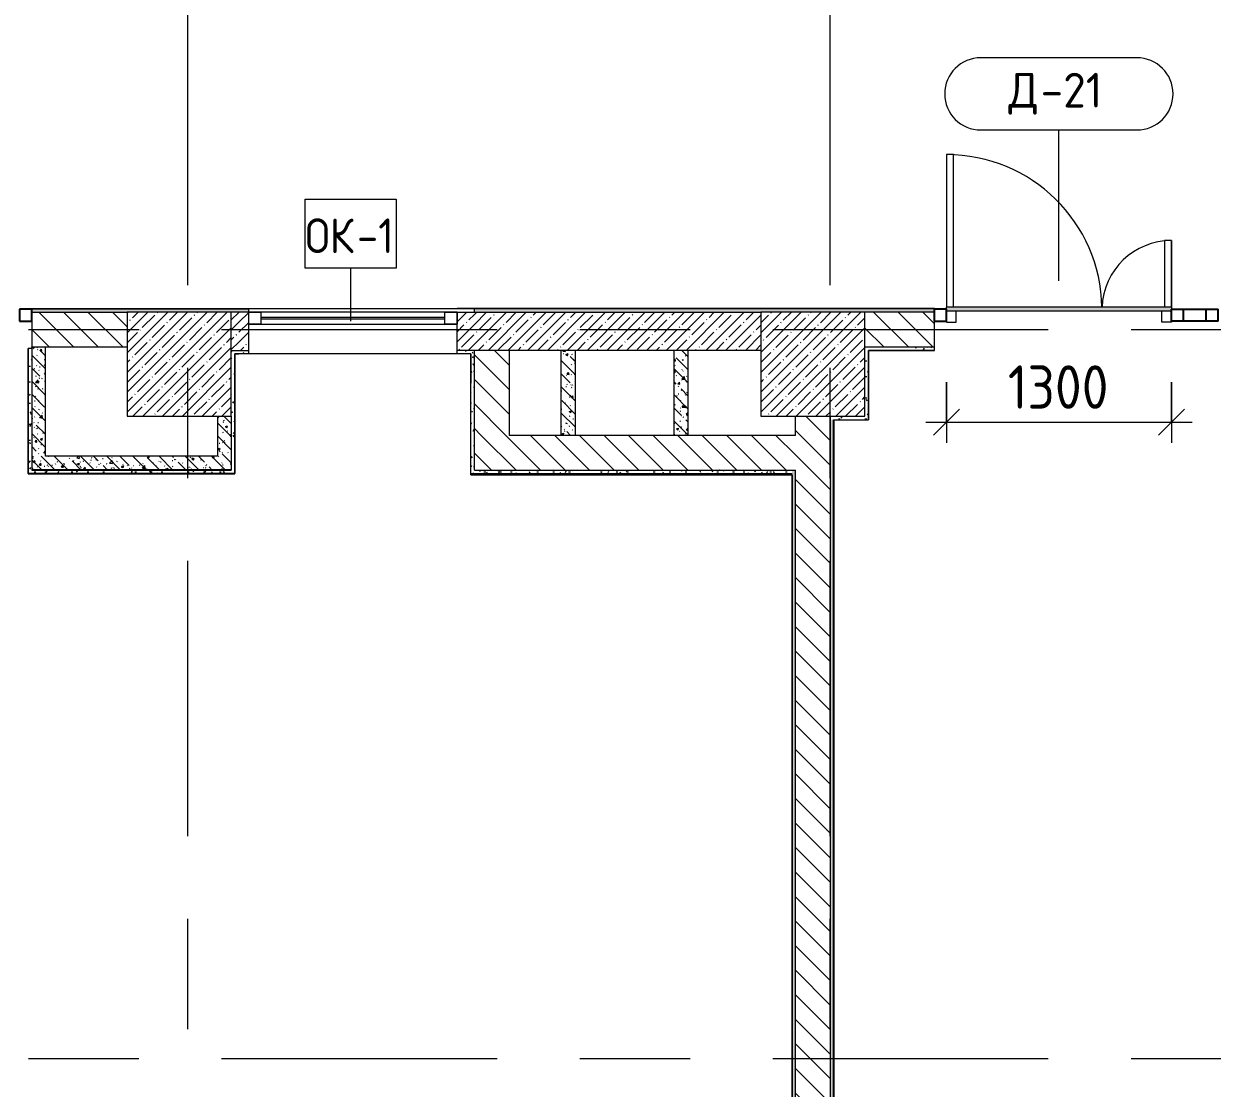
# Model space of a CAD drawing. Header units: millimetres. Extents: x -3708 to 187246, y -8553 to 29000.
# Drawn here: x 24964 to 31810, y 3428 to 9562 of the extents above; entities that cross this region are included whole.
import ezdxf

# ---------------------------------------------------------------- set-up
doc = ezdxf.new("R2010")
doc.units = ezdxf.units.MM
doc.linetypes.add('Осевая', pattern=[3175, 635, -476.25, 1587.5, -476.25])
for name, color, linetype, lineweight in [('A-ANNO-DIMS', 7, 'Continuous', 9), ('A-ANNO-DIMS-100', 7, 'Continuous', 9), ('A-DETL-GENF', 7, 'Continuous', 9), ('A-DOOR-IDEN', 7, 'Continuous', 9), ('A-GLAZ', 7, 'Continuous', 9), ('A-GLAZ-1', 7, 'Continuous', 13), ('A-GLAZ-CURT-1', 7, 'Continuous', 25), ('A-GLAZ-CWMG', 7, 'Continuous', 9), ('A-GLAZ-CWMG-1', 7, 'Continuous', 25), ('A-GLAZ-IDEN', 7, 'Continuous', 9), ('A-WALL', 7, 'Continuous', 9), ('I-WALL', 7, 'Continuous', 9), ('S-COLS', 7, 'Continuous', 9), ('Ограждение', 7, 'Continuous', 9), ('Оси-2', 7, 'Осевая', 9), ('Поручни', 7, 'Continuous', 9)]:
    doc.layers.add(name, color=color, linetype=linetype, lineweight=lineweight)
for name, color, linetype, lineweight, true_color in [('A-DOOR-1', 1, 'Continuous', 9, 0xff0000), ('A-WALL-1', 7, 'Continuous', 9, 0x3c3c3c), ('A-WALL-FNSH-1', 7, 'Continuous', 9, 0x3c3c3c)]:
    doc.layers.add(name, color=color, linetype=linetype, lineweight=lineweight, true_color=true_color)
doc.styles.add('GOST Common', font='GOST_Common.ttf', dxfattribs={"height": 200})
doc.styles.add('ISOCPEUR', font='isocpeur.ttf', dxfattribs={"width": 0.9, "height": 250})
doc.styles.add('ISOCPEUR_1', font='isocpeur.ttf', dxfattribs={"width": 0.9, "height": 200})
doc.dimstyles.new('ISO-2_5_0_9К_БОЛЬШОЙ', dxfattribs={"dimscale": 304.8, "dimtxt": 248.995294, "dimasz": 0.492126, "dimexe": 0.393701, "dimexo": 0.984252, "dimgap": 0, "dimtad": 1, "dimdec": 0, "dimrnd": 10, "dimzin": 0, "dimdsep": 46, "dimtxsty": 'ISOCPEUR', "dimblk1": 'OBLIQUE', "dimblk2": 'OBLIQUE', "dimsah": 1, "dimcen": 0.09, "dimdle": 0.393701, "dimazin": 0, "dimtfac": 1, "dimtdec": 4, "dimtix": 1, "dimtmove": 0, "dimatfit": 3, "dimfxl": 1, "dimtvp": 1, "dimtolj": 1, "dimtzin": 0, "dimarcsym": 2})
pattern_1 = [(135, (0, 0), (-70.71068, -70.71068), [])]
pattern_2 = [(135, (0, 0), (-75.43415, -75.43415), [106.68, -17.78, 3.556, -17.78]), (135, (0, 75.39), (-75.43415, -75.43415), []), (50, (0, 0), (127.5292, -11.15758), [13.335, -146.685]), (355, (0, 0), (-24.66966, 133.74), [10.668, -117.348]), (100.451, (10.63, -0.93), (102.85973, 122.5818), [11.333, -124.663]), (46.184, (0, 35.56), (189.75516, -29.4304), [20.002, -220.027]), (96.636, (15.81, 33.1), (166.1822, 173.1996), [17, -186.995]), (351.184, (0, 35.56), (166.1839, 173.1976), [16.002, -176.022]), (21, (17.78, 26.67), (106.13027, -71.58603), [13.335, -146.685]), (326, (17.78, 26.67), (43.2619, 128.93175), [10.668, -117.348]), (71.451, (26.62, 20.7), (149.392, 57.34505), [11.333, -124.663]), (37.5, (0, 0), (2.16223, 59.18836), [3.353, -112.573, 3.353, -115.773, -117.793]), (37.5, (0, 0), (2.16223, 59.18836), [-235.052, 3.353, -114.44]), (7.5, (0, 0), (46.77386, 70.12615), [3.353, -64.567, 3.353, -109.906, -44.894]), (7.5, (0, 0), (46.77386, 70.12615), [-181.178, 3.353, -41.542]), (327.5, (-39.65, 0), (94.91367, -4.01009), [3.353, -41.097, 3.353, -135.331, -184.023]), (327.5, (-39.65, 0), (94.91367, -4.01009), [-183.134, 3.353, -180.67]), (317.5, (-57.43, 0), (103.69057, 17.79882), [3.353, -54.432, 3.353, -88.748, -130.683]), (317.5, (-57.43, 0), (103.69057, 17.79882), [-149.885, 3.353, -127.33])]
pattern_3 = [(45, (0, 0), (-57.02463, 57.02463), []), (45, (57.025, 0), (-57.02463, 57.02463), [100.806, -20.161, 3.353, -16.808])]
pattern_4 = [(0, (0, 0), (121.92, 30.48), [10.058, -81.382, 10.058, -81.382, -487.68]), (0, (0, 0), (121.92, 30.48), [-182.88, 10.058, -172.822, 10.058, -81.382, -213.36]), (0, (0, 0), (121.92, 30.48), [-457.2, 10.058, -50.902, 10.058, -142.342]), (120, (45.72, 15.24), (-87.356454, 90.345817), [10.058, -81.382, 10.058, -81.382, -487.68]), (120, (45.72, 15.24), (-87.356454, 90.345817), [-182.88, 10.058, -172.822, 10.058, -81.382, -213.36]), (120, (45.72, 15.24), (-87.356454, 90.345817), [-457.2, 10.058, -50.902, 10.058, -142.342]), (240, (60.96, 76.2), (-34.563546, -120.825817), [10.058, -81.382, 10.058, -81.382, -487.68]), (240, (60.96, 76.2), (-34.563546, -120.825817), [-182.88, 10.058, -172.822, 10.058, -81.382, -213.36]), (240, (60.96, 76.2), (-34.563546, -120.825817), [-457.2, 10.058, -50.902, 10.058, -142.342])]

# ---------------------------------------------------------------- blocks, each defined once
blk = doc.blocks.new('BSC_Колонна _Прямоугольная - 600х600-23286269-План заполнения и маркировки дверных проемов 1 этажа в осях 1-12')
at = {"layer": 'S-COLS'}
h = blk.add_hatch(dxfattribs=at)
h.set_pattern_fill('FP_2', color=256, style=0, pattern_type=2)
h.set_pattern_definition([(45, (-29509.74, -7600), (-57.02463, 57.02463), []), (45, (-29452.72, -7600), (-57.02463, 57.02463), [100.806, -20.161, 3.353, -16.808])])
h.paths.add_polyline_path([(-23.5, -300), (300, -300), (300, 300), (-300, 300), (-300, -300), (-100, -300)])
for p, q in [((300, 300), (-300, 300)), ((-300, 300), (-300, -300)), ((300, -300), (300, 300)), ((-300, -300), (300, -300))]:
    blk.add_line(p, q, dxfattribs=at)
blk = doc.blocks.new('BSC_Колонна _Прямоугольная - 600х600-V6-План заполнения и маркировки дверных проемов 1 этажа в осях 1-12')
at = {"layer": 'S-COLS'}
h = blk.add_hatch(dxfattribs=at)
h.set_pattern_fill('FP_12', color=256, style=0, pattern_type=2)
h.set_pattern_definition([(45, (-25860, -7600), (-57.02463, 57.02463), []), (45, (-25802.975, -7600), (-57.02463, 57.02463), [100.806, -20.161, 3.353, -16.808])])
h.paths.add_polyline_path([(300, -300), (300, 300), (-300, 300), (-300, -300)])
for p, q in [((300, 300), (-300, 300)), ((-300, 300), (-300, -300)), ((300, -300), (300, 300)), ((-300, -300), (300, -300))]:
    blk.add_line(p, q, dxfattribs=at)
blk = doc.blocks.new('Прямоугольный импост - 50 x 70 мм-31700031-План заполнения и маркировки дверных проемов 1 этажа в осях 1-12')
at = {"layer": 'A-GLAZ-CWMG-1'}
for p, q in [((-70, 35), (0, 35)), ((-70, -35), (-70, 35)), ((0, 35), (0, -35)), ((0, -35), (-70, -35))]:
    blk.add_line(p, q, dxfattribs=at)
blk = doc.blocks.new('Дверь_Витражная_остекление_ - ДВН_ДАО_Главный вход_1200 в свету-31742133-План заполнения и маркировки дверных проемов 1 этажа в осях 1-12')
at = {"layer": 'A-DETL-GENF'}
for p, q in [((-607.5, 925), (-647.5, 925)), ((-647.5, 925), (-647.5, 45)), ((-607.5, 45), (-607.5, 925)), ((647.5, 430), (607.5, 430)), ((607.5, 430), (607.5, 45)), ((647.5, 45), (647.5, 430)), ((-592.5, -40), (-592.5, 25)), ((592.5, -40), (592.5, 25)), ((-647.5, -35), (-647.5, -40)), ((-647.5, -40), (-592.5, -40)), ((647.5, -40), (592.5, -40)), ((647.5, -35), (647.5, -40))]:
    blk.add_line(p, q, dxfattribs=at)
at = {"layer": 'A-DOOR-1'}
for p, q in [((-647.5, 925), (-647.5, 45)), ((647.5, 430), (647.5, 45))]:
    blk.add_line(p, q, dxfattribs=at)
for centre, radius, start, end in [((-647.5, 30), 895, 0.96477, 90), ((647.5, 30), 400, 90, 177.83476)]:
    blk.add_arc(centre, radius, start, end, dxfattribs=at)
blk = doc.blocks.new('Системная панель - Стемалит - 40мм-V75-План заполнения и маркировки дверных проемов 1 этажа в осях 1-12')
at = {"layer": 'A-GLAZ-CURT-1'}
for p, q in [((-65, 35), (65, 35)), ((-65, -35), (-65, 35)), ((65, -35), (65, 35)), ((65, -35), (-65, -35))]:
    blk.add_line(p, q, dxfattribs=at)
blk = doc.blocks.new('Прямоугольный импост - 50 x 70 мм-V76-План заполнения и маркировки дверных проемов 1 этажа в осях 1-12')
at = {"layer": 'A-GLAZ-CWMG-1'}
for p, q in [((35, 35), (-35, 35)), ((-35, 35), (-35, -35)), ((35, 35), (35, -35)), ((-35, -35), (35, -35))]:
    blk.add_line(p, q, dxfattribs=at)
blk = doc.blocks.new('Прямоугольный импост - 50 x 70 мм-V77-План заполнения и маркировки дверных проемов 1 этажа в осях 1-12')
at = {"layer": 'A-GLAZ-CWMG-1'}
for p, q in [((0, 35), (-70, 35)), ((-70, 35), (-70, -35)), ((0, 35), (0, -35)), ((-70, -35), (0, -35))]:
    blk.add_line(p, q, dxfattribs=at)
blk = doc.blocks.new('Прямоугольный импост - 50 x 70 мм-V79-План заполнения и маркировки дверных проемов 1 этажа в осях 1-12')
at = {"layer": 'A-GLAZ-CWMG-1'}
for p, q in [((35, 35), (-35, 35)), ((-35, 35), (-35, -35)), ((35, 35), (35, -35)), ((-35, -35), (35, -35))]:
    blk.add_line(p, q, dxfattribs=at)
blk = doc.blocks.new('120_Окно_СКБ_1Ст - 120_Окно_СКБ_1Ст 400х1200 EI30-24228621-План заполнения и маркировки дверных проемов 1 этажа в осях 1-12')
at = {"layer": 'A-GLAZ'}
for p, q in [((600, 110), (-600, 110)), ((530, 80), (-530, 80)), ((530, 70), (-530, 70)), ((-600, 40), (600, 40))]:
    blk.add_line(p, q, dxfattribs=at)
at = {"layer": 'A-GLAZ-1'}
for p, q in [((-600, 40), (-600, 110)), ((-600, 110), (-530, 110)), ((-530, 110), (-530, 40)), ((530, 40), (530, 110)), ((530, 110), (600, 110)), ((600, 110), (600, 40)), ((-530, 40), (-600, 40)), ((600, 40), (530, 40))]:
    blk.add_line(p, q, dxfattribs=at)
blk = doc.blocks.new('Ограждение - Ограждение-32870605-План заполнения и маркировки дверных проемов 1 этажа в осях 1-12')
at = {"layer": 'Ограждение'}
blk.add_hatch(color=256, dxfattribs=at).paths.add_polyline_path([(31575, 7908), (31575, 7928), (30280, 7928), (30280, 7908), (30569, 7908)])
at = {"layer": 'Поручни'}
for p, q in [((30280, 7918), (30280, 7928)), ((31575, 7928), (30280, 7928)), ((30280, 7908), (31575, 7908)), ((31575, 7928), (31575, 7918))]:
    blk.add_line(p, q, dxfattribs=at)
blk = doc.blocks.new('М_двери - Типоразмер_рамка-25223575-План заполнения и маркировки дверных проемов 1 этажа в осях 1-12')
at = {"layer": 'A-DOOR-IDEN'}
for p, q in [((4.496, 2.08), (-4.496, 2.08)), ((-4.496, -2.08), (4.496, -2.08))]:
    blk.add_line(p, q, dxfattribs=at)
for centre, start, end in [((-4.496, 0), 90, 270), ((4.496, 0), 270, 90)]:
    blk.add_arc(centre, 2.08, start, end, dxfattribs=at)
blk = doc.blocks.new('DIMBLOCK42-План заполнения и маркировки дверных проемов 1 этажа в осях 1-12')
at = {"layer": 'A-ANNO-DIMS-100'}
for p, q in [((30280, 7496), (30280, 7146.8)), ((30280, 7266.8), (30280, 7496)), ((31575, 7496), (31575, 7146.8)), ((31575, 7266.8), (31575, 7496)), ((30160, 7266.8), (31695, 7266.8))]:
    blk.add_line(p, q, dxfattribs=at)
at = {"layer": 'A-ANNO-DIMS-100', "lineweight": 20}
for p, q in [((30280, 7266.8), (30355, 7341.8)), ((31575, 7266.8), (31650, 7341.8)), ((30280, 7266.8), (30205, 7191.8)), ((31575, 7266.8), (31500, 7191.8))]:
    blk.add_line(p, q, dxfattribs=at)
at = {"layer": 'A-ANNO-DIMS-100', "color": 0, "insert": (30633, 7593.4), "char_height": 250, "width": 706.764, "attachment_point": 1, "line_spacing_factor": 1.149209, "style": 'ISOCPEUR'}
blk.add_mtext('1300', dxfattribs=at)
blk = doc.blocks.new('_Oblique')
at = {"color": 0, "linetype": 'ByBlock', "lineweight": -2}
blk.add_line((-0.5, -0.5), (0.5, 0.5), dxfattribs=at)

msp = doc.modelspace()

# ---------------------------------------------------------------- hatches: boundary and pattern name
at = {"layer": 'I-WALL'}
h = msp.add_hatch(dxfattribs=at)
h.set_pattern_fill('FP_86', color=256, style=0, pattern_type=2)
h.set_pattern_definition(pattern_4)
h.paths.add_polyline_path([(27760, 7900), (30210, 7900), (30210, 7920), (27560, 7920), (27560, 7900)])
h.paths.add_polyline_path([(38493.3, 7900), (38540, 7900), (38540, 7920), (36051.7, 7920), (36051.7, 7900), (38490, 7900)])
h.paths.add_polyline_path([(33010, 7900), (34731.7, 7900), (34731.7, 7920), (32710, 7920), (32710, 7900), (32989, 7900)])
h.paths.add_polyline_path([(26160, 7900), (26203.3, 7900), (26203.3, 7920), (25010, 7920), (25010, 7900), (25560, 7900)])
h.paths.add_polyline_path([(20710, 7900), (22510, 7900), (22510, 7920), (20220, 7920), (20220, 7900), (20510, 7900)])
h = msp.add_hatch(dxfattribs=at)
h.set_pattern_fill('FP_20', color=256, style=0, pattern_type=2)
h.set_pattern_definition(pattern_1)
h.paths.add_polyline_path([(25090, 7700), (25560, 7700), (25560, 7900), (25010, 7900), (25010, 7700)])
h = msp.add_hatch(dxfattribs=at)
h.set_pattern_fill('FP_1', color=256, style=0, pattern_type=2)
h.set_pattern_definition(pattern_3)
h.paths.add_polyline_path([(26203.3, 7680), (26203.3, 7900), (26160, 7900), (26160, 7680)])
h.paths.add_polyline_path([(28140, 7680), (29209.7, 7680), (29209.7, 7900), (27560, 7900), (27560, 7680), (28060, 7680)])
h = msp.add_hatch(dxfattribs=at)
h.set_pattern_fill('FP_86', color=256, style=0, pattern_type=2)
h.set_pattern_definition(pattern_4)
h.paths.add_polyline_path([(36051.7, 7900), (36051.7, 7920), (36010, 7920), (36010, 7900)])
h.paths.add_polyline_path([(34810, 7900), (34810, 7920), (34731.7, 7920), (34731.7, 7900)])
h.paths.add_polyline_path([(26260, 7900), (26260, 7920), (26203.3, 7920), (26203.3, 7900)])
h = msp.add_hatch(dxfattribs=at)
h.set_pattern_fill('FP_1', color=256, style=0, pattern_type=2)
h.set_pattern_definition(pattern_3)
h.paths.add_polyline_path([(26260, 7680), (26260, 7900), (26203.3, 7900), (26203.3, 7680)])
h.paths.add_polyline_path([(27460, 7680), (27560, 7680), (27560, 7900), (27460, 7900), (27460, 7830)])
h = msp.add_hatch(dxfattribs=at)
h.set_pattern_fill('FP_20', color=256, style=0, pattern_type=2)
h.set_pattern_definition(pattern_1)
h.paths.add_polyline_path([(32991.3, 7700), (33010, 7700), (33010, 7900), (32710, 7900), (32710, 7700), (32990, 7700)])
h.paths.add_polyline_path([(30210, 7700), (30210, 7900), (29809.7, 7900), (29809.7, 7700)])
h = msp.add_hatch(dxfattribs=at)
h.set_pattern_fill('FP_86', color=256, style=0, pattern_type=2)
h.set_pattern_definition(pattern_4)
h.paths.add_polyline_path([(25010, 6991), (25010, 7690), (24990, 7690), (24990, 6991)])
h = msp.add_hatch(dxfattribs=at)
h.set_pattern_fill('FP_43', color=256, style=0, pattern_type=2)
h.set_pattern_definition(pattern_2)
h.paths.add_polyline_path([(25090, 7070), (25090, 7700), (25010, 7700), (25010, 7070)])
h = msp.add_hatch(dxfattribs=at)
h.set_pattern_fill('FP_86', color=256, style=0, pattern_type=2)
h.set_pattern_definition(pattern_4)
h.paths.add_polyline_path([(26180, 7660), (26203.3, 7660), (26203.3, 7680), (26160, 7680), (26160, 7660)])
h = msp.add_hatch(dxfattribs=at)
h.set_pattern_fill('FP_86', color=256, style=0, pattern_type=2)
h.set_pattern_definition(pattern_4)
h.paths.add_polyline_path([(27540, 7660), (27540, 7680), (27460, 7680), (27460, 7660), (27539.9, 7660)])
h.paths.add_polyline_path([(26260, 7660), (26260, 7680), (26203.3, 7680), (26203.3, 7660)])
h = msp.add_hatch(dxfattribs=at)
h.set_pattern_fill('FP_86', color=256, style=0, pattern_type=2)
h.set_pattern_definition(pattern_4)
h.paths.add_polyline_path([(27560, 7490.9), (27560, 7680), (27540, 7680), (27540, 7490.9)])
h = msp.add_hatch(dxfattribs=at)
h.set_pattern_fill('FP_20', color=256, style=0, pattern_type=2)
h.set_pattern_definition(pattern_1)
h.paths.add_polyline_path([(27760, 7190), (27760, 7680), (27560, 7680), (27560, 7190), (27595.8, 7190)])
h = msp.add_hatch(dxfattribs=at)
h.set_pattern_fill('FP_43', color=256, style=0, pattern_type=2)
h.set_pattern_definition(pattern_2)
h.paths.add_polyline_path([(28140, 7190), (28140, 7680), (28060, 7680), (28060, 7190)])
h = msp.add_hatch(dxfattribs=at)
h.set_pattern_fill('FP_43', color=256, style=0, pattern_type=2)
h.set_pattern_definition(pattern_2)
h.paths.add_polyline_path([(28710, 7190), (28790, 7190), (28790, 7680), (28710, 7680), (28710, 7215.8)])
h = msp.add_hatch(dxfattribs=at)
h.set_pattern_fill('FP_86', color=256, style=0, pattern_type=2)
h.set_pattern_definition(pattern_4)
h.paths.add_polyline_path([(29809.7, 7300), (29829.7, 7300), (29829.7, 7700), (29809.7, 7700)])
h = msp.add_hatch(dxfattribs=at)
h.set_pattern_fill('FP_86', color=256, style=0, pattern_type=2)
h.set_pattern_definition(pattern_4)
h.paths.add_polyline_path([(30210, 7680), (30210, 7700), (29829.7, 7700), (29829.7, 7680)])
h = msp.add_hatch(dxfattribs=at)
h.set_pattern_fill('FP_86', color=256, style=0, pattern_type=2)
h.set_pattern_definition(pattern_4)
h.paths.add_polyline_path([(26180, 6971), (26180, 7660), (26160, 7659), (26160, 6971)])
h = msp.add_hatch(dxfattribs=at)
h.set_pattern_fill('FP_86', color=256, style=0, pattern_type=2)
h.set_pattern_definition(pattern_4)
h.paths.add_polyline_path([(27560, 6990), (27560, 7490.9), (27540, 7490.9), (27540, 6990)])
h = msp.add_hatch(dxfattribs=at)
h.set_pattern_fill('FP_43', color=256, style=0, pattern_type=2)
h.set_pattern_definition(pattern_2)
h.paths.add_polyline_path([(26160, 6990), (26160, 7300), (26080, 7300), (26080, 6991), (26159, 6991)])
h = msp.add_hatch(dxfattribs=at)
h.set_pattern_fill('FP_20', color=256, style=0, pattern_type=2)
h.set_pattern_definition(pattern_1)
h.paths.add_polyline_path([(29409.7, 500), (29609.7, 500), (29609.7, 7300), (29409.7, 7300), (29409.7, 1524.9)])
h = msp.add_hatch(dxfattribs=at)
h.set_pattern_fill('FP_86', color=256, style=0, pattern_type=2)
h.set_pattern_definition(pattern_4)
h.paths.add_polyline_path([(29809.7, 7280), (29829.7, 7280), (29829.7, 7300), (29609.7, 7299), (29609.7, 7280), (29808.7, 7280)])
h = msp.add_hatch(dxfattribs=at)
h.set_pattern_fill('FP_86', color=256, style=0, pattern_type=2)
h.set_pattern_definition(pattern_4)
h.paths.add_polyline_path([(29609.7, 520), (29628.7, 520), (29628.7, 7280), (29609.7, 7280), (29609.7, 858)])
h = msp.add_hatch(dxfattribs=at)
h.set_pattern_fill('FP_20', color=256, style=0, pattern_type=2)
h.set_pattern_definition(pattern_1)
h.paths.add_polyline_path([(29409.7, 6990), (29409.7, 7190), (27560, 7190), (27560, 6990), (27860.7, 6990)])
h = msp.add_hatch(dxfattribs=at)
h.set_pattern_fill('FP_43', color=256, style=0, pattern_type=2)
h.set_pattern_definition(pattern_2)
h.paths.add_polyline_path([(25560, 6990), (26080, 6990), (26080, 7070), (25010, 7070), (25010, 6990), (25152.4, 6990)])
h = msp.add_hatch(dxfattribs=at)
h.set_pattern_fill('FP_86', color=256, style=0, pattern_type=2)
h.set_pattern_definition(pattern_4)
h.paths.add_polyline_path([(26045.6, 6971), (26160, 6971), (26159, 6991), (24990, 6990), (24990, 6971), (25560, 6971)])
h = msp.add_hatch(dxfattribs=at)
h.set_pattern_fill('FP_86', color=256, style=0, pattern_type=2)
h.set_pattern_definition(pattern_4)
h.paths.add_polyline_path([(27860.7, 6970), (29389.7, 6970), (29389.7, 6990), (27540, 6990), (27540, 6970), (27760, 6970)])
h = msp.add_hatch(dxfattribs=at)
h.set_pattern_fill('FP_86', color=256, style=0, pattern_type=2)
h.set_pattern_definition(pattern_4)
h.paths.add_polyline_path([(29389.7, 520), (29409.7, 520), (29409.7, 6990), (29389.7, 6990), (29389.7, 520.1)])

# ---------------------------------------------------------------- linework, layer by layer
at = {"layer": 'A-DOOR-IDEN'}
msp.add_line((30926.6, 8080.3), (30926.6, 8949.9), dxfattribs=at)
at = {"layer": 'A-GLAZ-IDEN'}
msp.add_line((26847.7, 7847.8), (26847.7, 8154.3), dxfattribs=at)
at = {"layer": 'A-GLAZ-IDEN', "flags": 128}
msp.add_lwpolyline([(26585.8, 8551.3), (27109.6, 8551.3), (27109.6, 8154.3), (26585.8, 8154.3)], close=True, dxfattribs=at)
at = {"layer": 'A-WALL'}
for p, q in [((26260, 7900), (26160, 7900)), ((27460, 7900), (29209.7, 7900)), ((26160, 7680), (26260, 7680)), ((27760, 7680), (27460, 7680)), ((30210, 7680), (29829.7, 7680)), ((29829.7, 7300), (29829.7, 7680)), ((30210, 7680), (29829.7, 7680)), ((29829.7, 7679), (29830.7, 7679)), ((26180, 7660), (26203.3, 7660)), ((26180, 7660), (26180, 6971)), ((26181, 7659), (26180, 7659)), ((27539, 7659), (27540, 7659)), ((27540, 7660), (27540, 7490.9)), ((29628.7, 7280), (29829.7, 7280)), ((29389.7, 6962), (29389.7, 520))]:
    msp.add_line(p, q, dxfattribs=at)
at = {"layer": 'A-WALL-1'}
for p, q in [((25010, 7920), (25010, 6990)), ((25010, 7920), (26260, 7920)), ((25010, 7900), (25560, 7900)), ((26260, 7660), (26260, 7920)), ((27460, 7660), (27460, 7900)), ((30210, 7920), (27560, 7920)), ((30210, 7900), (29809.7, 7900)), ((30210, 7680), (30210, 7920)), ((25010, 7690), (24990, 7690)), ((25010, 7700), (25560, 7700)), ((25090, 7070), (25090, 7700)), ((27560, 6990), (27560, 7680)), ((29209.7, 7680), (27760, 7680)), ((27760, 7680), (27760, 7190)), ((28060, 7190), (28060, 7680)), ((28140, 7680), (28140, 7190)), ((28710, 7190), (28710, 7680)), ((28790, 7680), (28790, 7190)), ((29809.7, 7700), (30210, 7700)), ((26203.3, 7660), (26203.3, 7660)), ((27540, 7660), (27460, 7660)), ((26080, 7300), (26080, 7070)), ((26160, 7300), (26160, 6990)), ((29409.7, 7190), (29409.7, 7300)), ((29608.7, 7300), (29608.7, 500)), ((29609.7, 7300), (29609.7, 500)), ((29628.7, 520), (29628.7, 7280)), ((29409.7, 7190), (27760, 7190)), ((26080, 7070), (25090, 7070)), ((26160, 6991), (25010, 6991)), ((25010, 6990), (26160, 6990)), ((27560, 6990), (29409.7, 6990)), ((29409.7, 500), (29409.7, 6990)), ((24990, 6971), (26180, 6971)), ((27540, 6970), (29389.7, 6970))]:
    msp.add_line(p, q, dxfattribs=at)
at = {"layer": 'A-WALL-FNSH-1'}
for p, q in [((25010, 7921), (26260, 7921)), ((25010, 7920), (25010, 7921)), ((30210, 7921), (27460, 7921)), ((27460, 7920), (27460, 7921)), ((27560, 7920), (27460, 7920)), ((30210, 7920), (30210, 7921)), ((24990, 7690), (24989, 7690)), ((24989, 7690), (24989, 6969)), ((24990, 6970), (24990, 7690)), ((29830.7, 7679), (30210, 7679)), ((29830.7, 7679), (29830.7, 7279)), ((30210, 7680), (30210, 7679)), ((26260, 7659), (26181, 7659)), ((26181, 6969), (26181, 7659)), ((26260, 7660), (26203.3, 7660)), ((27539, 7659), (27460, 7659)), ((27539, 6962), (27539, 7659)), ((27540, 6970), (27540, 7490.9)), ((29628.7, 7279), (29629.7, 7279)), ((29629.7, 7279), (29629.7, 520)), ((29630.7, 7279), (29830.7, 7279)), ((29630.7, 521), (29630.7, 7279)), ((29829.7, 7280), (29829.7, 7300)), ((24989, 6969), (26181, 6969)), ((26180, 6970), (24990, 6970)), ((26180, 6971), (26180, 6970)), ((27539, 6962), (27540, 6962)), ((29388.7, 6962), (29388.7, 521)), ((29389.7, 6962), (29388.7, 6962))]:
    msp.add_line(p, q, dxfattribs=at)
at = {"layer": 'I-WALL'}
for p, q in [((26260, 7921), (27460, 7921)), ((26260, 7921), (26260, 7920)), ((27460, 7920), (26260, 7920)), ((27560, 7900), (27560, 7920)), ((27460, 7660), (26260, 7660)), ((26260, 7660), (26260, 7659)), ((27460, 7659), (26260, 7659)), ((27460, 7659), (27460, 7660)), ((27540, 6962), (29388.7, 6962))]:
    msp.add_line(p, q, dxfattribs=at)
at = {"layer": 'Оси-2'}
for p, q in [((25910, 593.7), (25910, 24898.1)), ((29610, 593.7), (29610, 24898.1)), ((-407.8, 7800), (35810, 7800)), ((-407.8, 3600), (35810, 3600))]:
    msp.add_line(p, q, dxfattribs=at)

# ---------------------------------------------------------------- block references
at = {"layer": 'A-DOOR-1'}
msp.add_blockref('Дверь_Витражная_остекление_ - ДВН_ДАО_Главный вход_1200 в свету-31742133-План заполнения и маркировки дверных проемов 1 этажа в осях 1-12', (30927.5, 7883), dxfattribs=at)
at = {"layer": 'A-DOOR-IDEN', "xscale": 99.99999999999993, "yscale": 99.99999999999993, "zscale": 99.99999999999993}
msp.add_blockref('М_двери - Типоразмер_рамка-25223575-План заполнения и маркировки дверных проемов 1 этажа в осях 1-12', (30926.6, 9157.9), dxfattribs=at)
at = {"layer": 'A-GLAZ'}
msp.add_blockref('120_Окно_СКБ_1Ст - 120_Окно_СКБ_1Ст 400х1200 EI30-24228621-План заполнения и маркировки дверных проемов 1 этажа в осях 1-12', (26860, 7790), dxfattribs=at)
at = {"layer": 'A-GLAZ-CURT-1'}
msp.add_blockref('Системная панель - Стемалит - 40мм-V75-План заполнения и маркировки дверных проемов 1 этажа в осях 1-12', (31710, 7883), dxfattribs=at)
at = {"layer": 'A-GLAZ-CWMG', "extrusion": (0, 0, -1), "rotation": 180}
msp.add_blockref('Прямоугольный импост - 50 x 70 мм-31700031-План заполнения и маркировки дверных проемов 1 этажа в осях 1-12', (-25010, 7883), dxfattribs=at)
at = {"layer": 'A-GLAZ-CWMG', "rotation": 180}
msp.add_blockref('Прямоугольный импост - 50 x 70 мм-V77-План заполнения и маркировки дверных проемов 1 этажа в осях 1-12', (30210, 7883), dxfattribs=at)
at = {"layer": 'A-GLAZ-CWMG-1', "extrusion": (0, 0, -1), "rotation": 180}
for name, p in [('Прямоугольный импост - 50 x 70 мм-V76-План заполнения и маркировки дверных проемов 1 этажа в осях 1-12', (-31610, 7883)), ('Прямоугольный импост - 50 x 70 мм-V79-План заполнения и маркировки дверных проемов 1 этажа в осях 1-12', (-31810, 7883))]:
    msp.add_blockref(name, p, dxfattribs=at)
at = {"layer": 'S-COLS'}
for name, p in [('BSC_Колонна _Прямоугольная - 600х600-V6-План заполнения и маркировки дверных проемов 1 этажа в осях 1-12', (25860, 7600)), ('BSC_Колонна _Прямоугольная - 600х600-23286269-План заполнения и маркировки дверных проемов 1 этажа в осях 1-12', (29509.7, 7600))]:
    msp.add_blockref(name, p, dxfattribs=at)
at = {"layer": 'Поручни'}
msp.add_blockref('Ограждение - Ограждение-32870605-План заполнения и маркировки дверных проемов 1 этажа в осях 1-12', (0, 0), dxfattribs=at)

# ---------------------------------------------------------------- texts
at = {"layer": 'A-DOOR-IDEN', "char_height": 200, "attachment_point": 1, "style": 'GOST Common'}
for s, insert, width in [('\\fGOST Common|b0|i0|c204|p34|;Д', (30636.3, 9279.2), 224.472), ('-21', (30821.5, 9279.2), 472.996)]:
    msp.add_mtext(s, dxfattribs=dict(at, insert=insert, width=width))
at = {"layer": 'A-GLAZ-IDEN', "char_height": 200, "attachment_point": 1, "style": 'ISOCPEUR_1'}
for s, insert, width in [('ОК', (26585.8, 8440.4), 360.759), ('-1', (26883.5, 8440.4), 266.962)]:
    msp.add_mtext(s, dxfattribs=dict(at, insert=insert, width=width))

# ---------------------------------------------------------------- dimensions: what is measured, and where the dimension line sits
at = {"layer": 'A-ANNO-DIMS'}
dim = msp.add_linear_dim(base=(31575, 7266.8), p1=(30280, 7796), p2=(31575, 7796), dimstyle='ISO-2_5_0_9К_БОЛЬШОЙ', override={"dimpost": '<>', "dimfxl": 1295}, dxfattribs=at)
dim.commit()
dim.dimension.update_dxf_attribs({"geometry": 'DIMBLOCK42-План заполнения и маркировки дверных проемов 1 этажа в осях 1-12', "text_midpoint": (30927.5, 7391.8)})

doc.saveas('drawing.dxf')
